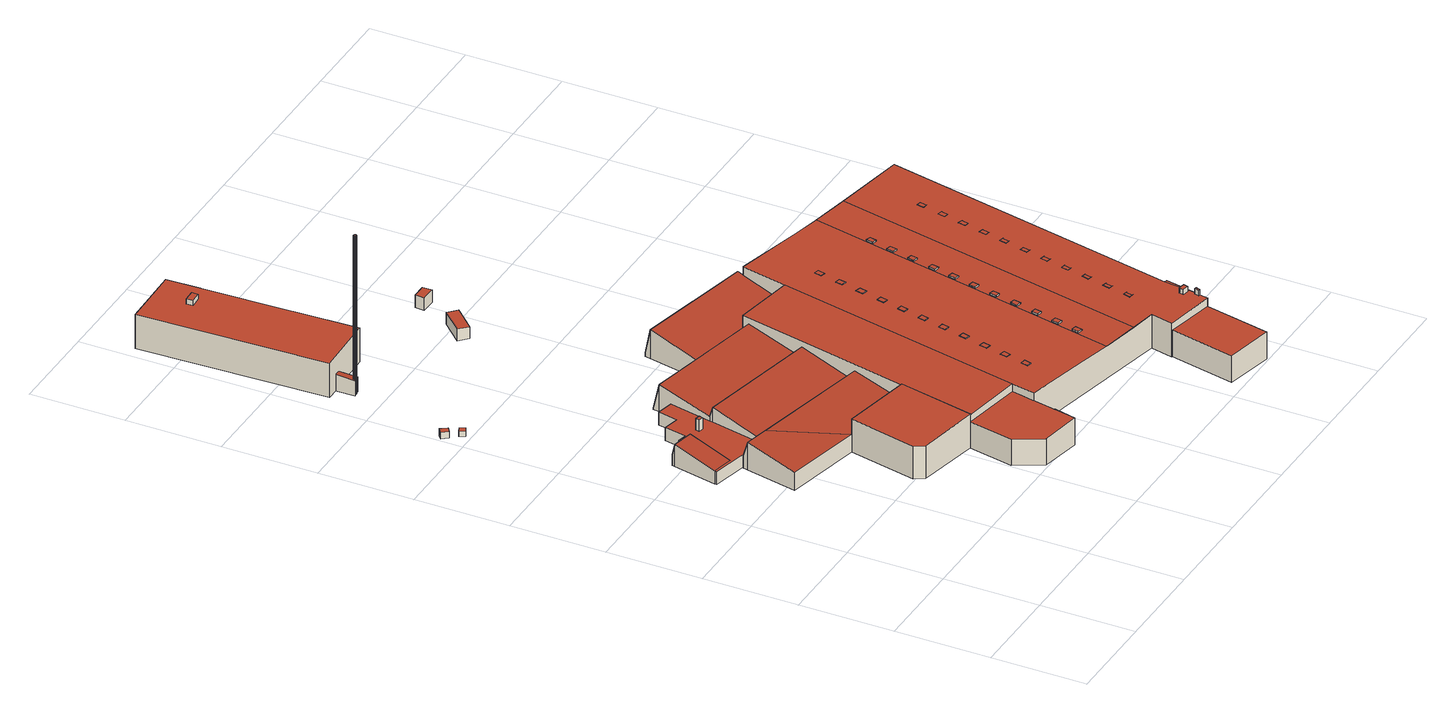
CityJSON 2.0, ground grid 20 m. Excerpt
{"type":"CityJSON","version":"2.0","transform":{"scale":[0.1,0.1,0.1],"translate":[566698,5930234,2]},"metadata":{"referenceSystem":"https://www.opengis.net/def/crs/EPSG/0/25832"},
"CityObjects":{
"building1":{"type":"Building","attributes":{"Grundfläche 2D":"1.996072","Grundhöhe NN":"2.515"},"geometry":[{"type":"Solid","lod":"3","boundaries":[[[[0,1,2,3]],[[4,5,3,2]],[[5,6,0,3]],[[6,7,1,0]],[[7,4,2,1]],[[7,6,5,4]]]],"semantics":{"surfaces":[{"type":"RoofSurface"},{"type":"WallSurface"},{"type":"GroundSurface"}],"values":[[0,1,1,1,1,2]]}}]},
"building2":{"type":"Building","attributes":{"Grundfläche 2D":"1.258728","Grundhöhe NN":"2.624"},"geometry":[{"type":"Solid","lod":"3","boundaries":[[[[8,9,10,11]],[[12,13,11,10]],[[13,14,8,11]],[[14,15,9,8]],[[15,12,10,9]],[[15,14,13,12]]]],"semantics":{"surfaces":[{"type":"RoofSurface"},{"type":"WallSurface"},{"type":"GroundSurface"}],"values":[[0,1,1,1,1,2]]}}]},
"building3":{"type":"Building","attributes":{"Grundfläche 2D":"2697.671457","Grundhöhe NN":"2.201"},"children":["building3-1","building3-2"],"geometry":[{"type":"MultiSurface","lod":"3","boundaries":[[[16,17,18,19,20,21]],[[22,23,24,25,26,27,28,29,30,31,32,33,34,35,36,37,38,39]],[[40,41,42,43]],[[44,41,40,45]],[[46,47,48,49,50]],[[50,49,51]],[[52,50,51,53]],[[27,54,55,28]],[[56,57,58,59,60]],[[61,62,63,64,65,20,19,66]],[[67,68,69,70,71,72,73]],[[74,70,69]],[[75,55,54,76,77,23,78]],[[32,31,45,40,79,80]],[[81,82,83,84,85,86]],[[48,87,88,49]],[[89,80,90,91]],[[80,43,90]],[[40,43,80]],[[46,89,91,47]],[[79,40,80]],[[51,49,88]],[[43,92,90]],[[43,42,93,92]],[[44,45,94,95]],[[96,41,44,95]],[[34,46,50,97,98,35]],[[52,53,99,100]],[[50,52,100,97]],[[21,20,101,102]],[[18,17,16,21,102,103]],[[19,18,103,104]],[[28,55,105,106]],[[26,54,27]],[[29,28,106,107]],[[30,29,107,108]],[[31,30,108,109]],[[36,35,98,110]],[[37,36,110,111]],[[38,37,111,112]],[[39,38,112,113]],[[22,39,113,114]],[[78,23,22,114,115]],[[56,60,71,116,117,63]],[[56,63,62,57]],[[87,48,47,91,90,118,92,93,42,58,57,62,61]],[[59,72,71,60]],[[66,88,87,61]],[[64,63,117,119]],[[65,64,119,120]],[[20,65,120,101]],[[51,88,66,19,104,99,53]],[[67,73,121,122]],[[68,67,122,123]],[[69,68,123,124]],[[74,69,124,125]],[[70,74,125,126]],[[71,70,126,116]],[[54,26,25,76]],[[76,25,24,77]],[[24,23,77]],[[75,78,115,127]],[[55,75,127,105]],[[45,31,109,94]],[[85,58,42,41,86]],[[86,41,96,128,81]],[[82,81,128,129]],[[72,59,84,83,82,129,121,73]],[[59,58,85,84]],[[80,89,33,32]],[[46,34,33,89]],[[101,120,119,117,116,126,125,124,123,122,121,129,128,96,95,94,109,108,107,106,105,127,115,114,113,112,111,110,98,97,100,99,104,103,102]]],"semantics":{"surfaces":[{"type":"RoofSurface"},{"type":"WallSurface"},{"type":"GroundSurface"}],"values":[0,0,0,0,0,0,0,0,0,0,0,0,0,0,0,0,0,0,0,0,1,1,1,1,1,1,1,1,1,1,1,1,1,1,1,1,1,1,1,1,1,1,1,1,1,1,1,1,1,1,1,1,1,1,1,1,1,1,1,1,1,1,1,1,1,1,1,1,1,1,1,2]}}]},
"building3-1":{"type":"BuildingInstallation","parents":["building3"],"geometry":[{"type":"MultiSurface","lod":"3","boundaries":[[[130,131,132,133,134]],[[134,133,132,17,135]],[[131,130,16]],[[16,17,132,131]]],"semantics":{"surfaces":[{"type":"RoofSurface"},{"type":"WallSurface"}],"values":[0,1,1,1]}}]},
"building3-2":{"type":"BuildingInstallation","parents":["building3"],"geometry":[{"type":"MultiSurface","lod":"3","boundaries":[[[136,137,138,139]],[[140,141,139,138]],[[136,139,141,142]],[[142,143,137,136]],[[138,137,143,140]]],"semantics":{"surfaces":[{"type":"RoofSurface"},{"type":"WallSurface"}],"values":[0,1,1,1,1]}}]},
"building4":{"type":"Building","attributes":{"Grundfläche 2D":"547.376929","Grundhöhe NN":"2.604"},"children":["building4-1","building4-2","building4-3"],"geometry":[{"type":"Solid","lod":"3","boundaries":[[[[144,145,146,147,148,149,150,151]],[[152,153,154,155,156,157,158]],[[159,154,153,160,161,162]],[[163,164,165,166,167]],[[161,168,169,144,151,170,171,162]],[[172,165,164,163,173,174,149,148,147,146,145,144,169,175,176]],[[150,149,174,177]],[[151,150,177,170]],[[166,165,172,178]],[[167,166,178,179]],[[163,167,179,173]],[[155,154,180,181]],[[156,155,181,182]],[[157,156,182,183]],[[158,157,183,184]],[[152,158,184,185]],[[153,152,185,186]],[[160,153,186,187]],[[161,160,187,168]],[[159,162,171,188]],[[154,159,188,180]],[[185,184,183,182,181,180,188,171,170,177,174,173,179,178,172,176,175,169,168,187,186]]]],"semantics":{"surfaces":[{"type":"RoofSurface"},{"type":"WallSurface"},{"type":"GroundSurface"}],"values":[[0,0,0,0,1,1,1,1,1,1,1,1,1,1,1,1,1,1,1,1,1,2]]}}]},
"building4-1":{"type":"BuildingInstallation","parents":["building4"],"geometry":[{"type":"MultiSurface","lod":"3","boundaries":[[[189,190,191,192]],[[193,194,192,191]],[[189,192,194,195]],[[190,189,195,196]],[[196,193,191,190]]],"semantics":{"surfaces":[{"type":"RoofSurface"},{"type":"WallSurface"}],"values":[0,1,1,1,1]}}]},
"building4-2":{"type":"BuildingInstallation","parents":["building4"],"geometry":[{"type":"MultiSurface","lod":"3","boundaries":[[[197,198,199,200,201,202,203,204,205,206,207,208,209,210,211,212,213,214,215,216,217,218,219]],[[220,221,197,219]],[[221,222,198,197]],[[222,223,199,198]],[[223,224,200,199]],[[224,225,201,200]],[[225,226,202,201]],[[226,227,203,202]],[[227,228,203]],[[228,229,204,203]],[[229,230,205,204]],[[230,154,206,205]],[[154,155,207,206]],[[155,156,208,207]],[[156,157,209,208]],[[157,158,210,209]],[[158,152,211,210]],[[152,153,212,211]],[[153,231,213,212]],[[231,232,214,213]],[[232,233,215,214]],[[233,234,216,215]],[[234,235,217,216]],[[218,217,235,236]],[[236,220,219,218]]],"semantics":{"surfaces":[{"type":"RoofSurface"},{"type":"WallSurface"}],"values":[0,1,1,1,1,1,1,1,1,1,1,1,1,1,1,1,1,1,1,1,1,1,1,1,1]}}]},
"building4-3":{"type":"BuildingInstallation","parents":["building4"],"geometry":[{"type":"MultiSurface","lod":"3","boundaries":[[[237,238,239,240]],[[241,242,240,239]],[[242,243,237,240]],[[243,244,238,237]],[[244,241,239,238]],[[244,243,242,241]]],"semantics":{"surfaces":[{"type":"RoofSurface"},{"type":"WallSurface"},{"type":"OuterCeilingSurface"}],"values":[0,1,1,1,1,2]}}]},
"building5":{"type":"Building","attributes":{"Grundfläche 2D":"15.012785","Grundhöhe NN":"2.793"},"geometry":[{"type":"Solid","lod":"3","boundaries":[[[[245,246,247,248]],[[249,250,248,247]],[[250,251,245,248]],[[251,252,246,245]],[[252,249,247,246]],[[252,251,250,249]]]],"semantics":{"surfaces":[{"type":"RoofSurface"},{"type":"WallSurface"},{"type":"GroundSurface"}],"values":[[0,1,1,1,1,2]]}}]},
"building6":{"type":"Building","attributes":{"Grundfläche 2D":"6.113935","Grundhöhe NN":"2.923"},"geometry":[{"type":"Solid","lod":"3","boundaries":[[[[253,254,255,256]],[[257,258,256,255]],[[258,259,253,256]],[[259,260,254,253]],[[260,257,255,254]],[[260,259,258,257]]]],"semantics":{"surfaces":[{"type":"RoofSurface"},{"type":"WallSurface"},{"type":"GroundSurface"}],"values":[[0,1,1,1,1,2]]}}]},
"building7":{"type":"Building","attributes":{"Grundfläche 2D":"3307.548089","Grundhöhe NN":"2.217"},"children":["building7-1","building7-2","building7-3","building7-4","building7-5","building7-6","building7-7","building7-8","building7-9","building7-10","building7-11","building7-12","building7-13","building7-14","building7-15","building7-16","building7-17","building7-18","building7-19","building7-20","building7-21","building7-22","building7-23","building7-24","building7-25","building7-26","building7-27","building7-28","building7-29","building7-30","building7-31","building7-32","building7-33","building7-34","building7-35"],"geometry":[{"type":"Solid","lod":"3","boundaries":[[[[261,262,263,264,265,60,266,267,268]],[[262,261,269,270]],[[271,272,273,270,269,274,275,276,277,278]],[[279,272,271]],[[261,274,269]],[[280,281,282,283]],[[266,60,265,119,284]],[[261,268,267,266,284,285,274]],[[275,274,285,286]],[[281,277,276,275,286,287,282]],[[271,278,277,281,288,289,279]],[[272,279,289,290]],[[273,272,290,291]],[[119,265,264,263,262,270,273,291,120]],[[281,280,292,288]],[[283,282,287,293]],[[280,283,293,292]],[[284,119,120,291,290,289,288,292,293,287,286,285]]]],"semantics":{"surfaces":[{"type":"RoofSurface"},{"type":"WallSurface"},{"type":"GroundSurface"}],"values":[[0,0,0,0,0,0,1,1,1,1,1,1,1,1,1,1,1,2]]}}]},
"building7-1":{"type":"BuildingInstallation","parents":["building7"],"geometry":[{"type":"MultiSurface","lod":"3","boundaries":[[[294,295,296,297]],[[297,296,298]],[[294,297,298,299]],[[294,299,295]]],"semantics":{"surfaces":[{"type":"RoofSurface"},{"type":"WallSurface"}],"values":[0,1,1,1]}}]},
"building7-2":{"type":"BuildingInstallation","parents":["building7"],"geometry":[{"type":"MultiSurface","lod":"3","boundaries":[[[300,301,302,303]],[[304,305,303,302]],[[300,303,305,306]],[[301,300,306,307]],[[307,304,302,301]]],"semantics":{"surfaces":[{"type":"RoofSurface"},{"type":"WallSurface"}],"values":[0,1,1,1,1]}}]},
"building7-3":{"type":"BuildingInstallation","parents":["building7"],"geometry":[{"type":"MultiSurface","lod":"3","boundaries":[[[308,309,310,311]],[[311,310,312,313]],[[308,311,313,314]],[[309,308,314,315]],[[310,309,315,312]]],"semantics":{"surfaces":[{"type":"RoofSurface"},{"type":"WallSurface"}],"values":[0,1,1,1,1]}}]},
"building7-4":{"type":"BuildingInstallation","parents":["building7"],"geometry":[{"type":"MultiSurface","lod":"3","boundaries":[[[316,317,318,319]],[[319,318,320,321]],[[316,319,321,322]],[[317,316,322,323]],[[318,317,323,320]]],"semantics":{"surfaces":[{"type":"RoofSurface"},{"type":"WallSurface"}],"values":[0,1,1,1,1]}}]},
"building7-5":{"type":"BuildingInstallation","parents":["building7"],"geometry":[{"type":"MultiSurface","lod":"3","boundaries":[[[324,325,326,327]],[[327,326,328]],[[324,327,328,329]],[[324,329,325]]],"semantics":{"surfaces":[{"type":"RoofSurface"},{"type":"WallSurface"}],"values":[0,1,1,1]}}]},
"building7-6":{"type":"BuildingInstallation","parents":["building7"],"geometry":[{"type":"MultiSurface","lod":"3","boundaries":[[[330,331,332,333]],[[330,334,331]],[[333,332,335]],[[330,333,335,334]]],"semantics":{"surfaces":[{"type":"RoofSurface"},{"type":"WallSurface"}],"values":[0,1,1,1]}}]},
"building7-7":{"type":"BuildingInstallation","parents":["building7"],"geometry":[{"type":"MultiSurface","lod":"3","boundaries":[[[336,337,338,339]],[[339,338,340]],[[336,339,340,341]],[[336,341,337]]],"semantics":{"surfaces":[{"type":"RoofSurface"},{"type":"WallSurface"}],"values":[0,1,1,1]}}]},
"building7-8":{"type":"BuildingInstallation","parents":["building7"],"geometry":[{"type":"MultiSurface","lod":"3","boundaries":[[[342,343,344,345]],[[345,344,346]],[[342,345,346,347]],[[342,347,343]]],"semantics":{"surfaces":[{"type":"RoofSurface"},{"type":"WallSurface"}],"values":[0,1,1,1]}}]},
"building7-9":{"type":"BuildingInstallation","parents":["building7"],"geometry":[{"type":"MultiSurface","lod":"3","boundaries":[[[348,349,350,351]],[[351,350,352]],[[348,351,352,353]],[[348,353,349]]],"semantics":{"surfaces":[{"type":"RoofSurface"},{"type":"WallSurface"}],"values":[0,1,1,1]}}]},
"building7-10":{"type":"BuildingInstallation","parents":["building7"],"geometry":[{"type":"MultiSurface","lod":"3","boundaries":[[[354,355,356,357]],[[357,356,358,359]],[[354,357,359,360]],[[355,354,360,361]],[[356,355,361,358]]],"semantics":{"surfaces":[{"type":"RoofSurface"},{"type":"WallSurface"}],"values":[0,1,1,1,1]}}]},
"building7-11":{"type":"BuildingInstallation","parents":["building7"],"geometry":[{"type":"MultiSurface","lod":"3","boundaries":[[[362,363,364,365]],[[365,364,366,367]],[[362,365,367,368]],[[363,362,368,369]],[[364,363,369,366]]],"semantics":{"surfaces":[{"type":"RoofSurface"},{"type":"WallSurface"}],"values":[0,1,1,1,1]}}]},
"building7-12":{"type":"BuildingInstallation","parents":["building7"],"geometry":[{"type":"MultiSurface","lod":"3","boundaries":[[[370,371,372,373]],[[373,372,374,375]],[[370,373,375,376]],[[371,370,376,377]],[[372,371,377,374]]],"semantics":{"surfaces":[{"type":"RoofSurface"},{"type":"WallSurface"}],"values":[0,1,1,1,1]}}]},
"building7-13":{"type":"BuildingInstallation","parents":["building7"],"geometry":[{"type":"MultiSurface","lod":"3","boundaries":[[[378,379,380,381]],[[381,380,382,383]],[[378,381,383,384]],[[379,378,384,385]],[[380,379,385,382]]],"semantics":{"surfaces":[{"type":"RoofSurface"},{"type":"WallSurface"}],"values":[0,1,1,1,1]}}]},
"building7-14":{"type":"BuildingInstallation","parents":["building7"],"geometry":[{"type":"MultiSurface","lod":"3","boundaries":[[[386,387,388,389]],[[389,388,390,391]],[[391,392,386,389]],[[392,393,387,386]],[[388,387,393,390]]],"semantics":{"surfaces":[{"type":"RoofSurface"},{"type":"WallSurface"}],"values":[0,1,1,1,1]}}]},
"building7-15":{"type":"BuildingInstallation","parents":["building7"],"geometry":[{"type":"MultiSurface","lod":"3","boundaries":[[[394,395,396,397]],[[397,396,398]],[[398,399,394,397]],[[394,399,395]]],"semantics":{"surfaces":[{"type":"RoofSurface"},{"type":"WallSurface"}],"values":[0,1,1,1]}}]},
"building7-16":{"type":"BuildingInstallation","parents":["building7"],"geometry":[{"type":"MultiSurface","lod":"3","boundaries":[[[400,401,402,403]],[[403,402,404,405]],[[400,403,405,406]],[[401,400,406,407]],[[402,401,407,404]]],"semantics":{"surfaces":[{"type":"RoofSurface"},{"type":"WallSurface"}],"values":[0,1,1,1,1]}}]},
"building7-17":{"type":"BuildingInstallation","parents":["building7"],"geometry":[{"type":"MultiSurface","lod":"3","boundaries":[[[408,409,410,411,412]],[[410,409,413,278]],[[411,410,278,271]],[[412,411,271,414]],[[413,409,408,412,414,415]]],"semantics":{"surfaces":[{"type":"RoofSurface"},{"type":"WallSurface"}],"values":[0,1,1,1,1]}}]},
"building7-18":{"type":"BuildingInstallation","parents":["building7"],"geometry":[{"type":"MultiSurface","lod":"3","boundaries":[[[416,417,418,419]],[[419,418,420]],[[416,419,420,421]],[[416,421,417]]],"semantics":{"surfaces":[{"type":"RoofSurface"},{"type":"WallSurface"}],"values":[0,1,1,1]}}]},
"building7-19":{"type":"BuildingInstallation","parents":["building7"],"geometry":[{"type":"MultiSurface","lod":"3","boundaries":[[[422,423,424,425]],[[425,424,426,427]],[[422,425,427,428]],[[423,422,428,429]],[[424,423,429,426]]],"semantics":{"surfaces":[{"type":"RoofSurface"},{"type":"WallSurface"}],"values":[0,1,1,1,1]}}]},
"building7-20":{"type":"BuildingInstallation","parents":["building7"],"geometry":[{"type":"MultiSurface","lod":"3","boundaries":[[[430,431,432,433]],[[430,433,434,435]],[[433,432,436,434]],[[431,430,435,437]],[[432,431,437,436]]],"semantics":{"surfaces":[{"type":"RoofSurface"},{"type":"WallSurface"}],"values":[0,1,1,1,1]}}]},
"building7-21":{"type":"BuildingInstallation","parents":["building7"],"geometry":[{"type":"MultiSurface","lod":"3","boundaries":[[[438,439,440,441]],[[441,440,442,443]],[[438,441,443,444]],[[439,438,444,445]],[[440,439,445,442]]],"semantics":{"surfaces":[{"type":"RoofSurface"},{"type":"WallSurface"}],"values":[0,1,1,1,1]}}]},
"building7-22":{"type":"BuildingInstallation","parents":["building7"],"geometry":[{"type":"MultiSurface","lod":"3","boundaries":[[[446,447,448,449]],[[449,448,450,451]],[[446,449,451,452]],[[447,446,452,453]],[[448,447,453,450]]],"semantics":{"surfaces":[{"type":"RoofSurface"},{"type":"WallSurface"}],"values":[0,1,1,1,1]}}]},
"building7-23":{"type":"BuildingInstallation","parents":["building7"],"geometry":[{"type":"MultiSurface","lod":"3","boundaries":[[[454,455,456,457]],[[457,456,458,459]],[[454,457,459,460]],[[455,454,460,461]],[[456,455,461,458]]],"semantics":{"surfaces":[{"type":"RoofSurface"},{"type":"WallSurface"}],"values":[0,1,1,1,1]}}]},
"building7-24":{"type":"BuildingInstallation","parents":["building7"],"geometry":[{"type":"MultiSurface","lod":"3","boundaries":[[[462,463,464,465]],[[465,464,466,467]],[[462,465,467,468]],[[463,462,468,469]],[[464,463,469,466]]],"semantics":{"surfaces":[{"type":"RoofSurface"},{"type":"WallSurface"}],"values":[0,1,1,1,1]}}]},
"building7-25":{"type":"BuildingInstallation","parents":["building7"],"geometry":[{"type":"MultiSurface","lod":"3","boundaries":[[[470,471,472,473]],[[473,472,474]],[[470,473,474,475]],[[470,475,471]]],"semantics":{"surfaces":[{"type":"RoofSurface"},{"type":"WallSurface"}],"values":[0,1,1,1]}}]},
"building7-26":{"type":"BuildingInstallation","parents":["building7"],"geometry":[{"type":"MultiSurface","lod":"3","boundaries":[[[476,477,478,479]],[[479,478,480,481]],[[476,479,481,482]],[[477,476,482,483]],[[478,477,483,480]]],"semantics":{"surfaces":[{"type":"RoofSurface"},{"type":"WallSurface"}],"values":[0,1,1,1,1]}}]},
"building7-27":{"type":"BuildingInstallation","parents":["building7"],"geometry":[{"type":"MultiSurface","lod":"3","boundaries":[[[484,485,486,487]],[[487,486,488,489]],[[484,487,489,490]],[[485,484,490,491]],[[486,485,491,488]]],"semantics":{"surfaces":[{"type":"RoofSurface"},{"type":"WallSurface"}],"values":[0,1,1,1,1]}}]},
"building7-28":{"type":"BuildingInstallation","parents":["building7"],"geometry":[{"type":"MultiSurface","lod":"3","boundaries":[[[492,493,494,495]],[[495,494,496,497]],[[492,495,497,498]],[[493,492,498,499]],[[494,493,499,496]]],"semantics":{"surfaces":[{"type":"RoofSurface"},{"type":"WallSurface"}],"values":[0,1,1,1,1]}}]},
"building7-29":{"type":"BuildingInstallation","parents":["building7"],"geometry":[{"type":"MultiSurface","lod":"3","boundaries":[[[500,501,502,503]],[[503,502,504,505]],[[500,503,505,506]],[[501,500,506,507]],[[502,501,507,504]]],"semantics":{"surfaces":[{"type":"RoofSurface"},{"type":"WallSurface"}],"values":[0,1,1,1,1]}}]},
"building7-30":{"type":"BuildingInstallation","parents":["building7"],"geometry":[{"type":"MultiSurface","lod":"3","boundaries":[[[508,509,510,511]],[[511,510,512,513]],[[508,511,513,514]],[[509,508,514,515]],[[510,509,515,512]]],"semantics":{"surfaces":[{"type":"RoofSurface"},{"type":"WallSurface"}],"values":[0,1,1,1,1]}}]},
"building7-31":{"type":"BuildingInstallation","parents":["building7"],"geometry":[{"type":"MultiSurface","lod":"3","boundaries":[[[516,517,518,519]],[[516,519,520,521]],[[519,518,520]],[[516,521,517]]],"semantics":{"surfaces":[{"type":"RoofSurface"},{"type":"WallSurface"}],"values":[0,1,1,1]}}]},
"building7-32":{"type":"BuildingInstallation","parents":["building7"],"geometry":[{"type":"MultiSurface","lod":"3","boundaries":[[[522,523,524,525]],[[525,524,526,527]],[[522,525,527,528]],[[523,522,528,529]],[[524,523,529,526]]],"semantics":{"surfaces":[{"type":"RoofSurface"},{"type":"WallSurface"}],"values":[0,1,1,1,1]}}]},
"building7-33":{"type":"BuildingInstallation","parents":["building7"],"geometry":[{"type":"MultiSurface","lod":"3","boundaries":[[[530,531,532,533]],[[533,532,534,535]],[[530,533,535,536]],[[531,530,536,537]],[[532,531,537,534]]],"semantics":{"surfaces":[{"type":"RoofSurface"},{"type":"WallSurface"}],"values":[0,1,1,1,1]}}]},
"building7-34":{"type":"BuildingInstallation","parents":["building7"],"geometry":[{"type":"MultiSurface","lod":"3","boundaries":[[[538,539,540,541]],[[538,542,539]],[[541,540,543]],[[538,541,543,542]]],"semantics":{"surfaces":[{"type":"RoofSurface"},{"type":"WallSurface"}],"values":[0,1,1,1]}}]},
"building7-35":{"type":"BuildingInstallation","parents":["building7"],"geometry":[{"type":"MultiSurface","lod":"3","boundaries":[[[544,545,546,547]],[[547,546,548,549]],[[544,547,549,550]],[[545,544,550,551]],[[546,545,551,548]]],"semantics":{"surfaces":[{"type":"RoofSurface"},{"type":"WallSurface"}],"values":[0,1,1,1,1]}}]}
},
"vertices":[
[24,1241,20],[14,1255,20],[4,1247,20],[14,1234,20],[4,1247,5],[14,1234,5],[24,1241,5],[14,1255,5],
[34,1224,19],[25,1220,19],[31,1208,19],[40,1213,19],[31,1208,6],[40,1213,6],[34,1224,6],[25,1220,6],
[511,1022,9],[460,1032,9],[432,1038,9],[430,1026,66],[685,973,63],[687,985,9],[165,833,30],[161,816,30],[161,814,30],[166,813,30],[166,810,30],[146,716,30],[101,726,30],[100,721,30],[174,705,30],[173,703,30],[225,692,30],[249,805,30],[250,812,30],[269,902,30],[234,910,30],[225,868,30],[192,875,30],[183,829,30],[223,682,62],[313,548,41],[460,518,41],[483,628,60],[148,583,41],[171,693,63],[250,812,40],[510,758,40],[535,875,62],[404,902,62],[275,929,62],[405,910,32],[277,943,5],[407,916,5],[166,810,50],[121,819,50],[661,863,79],[538,889,74],[460,518,74],[426,358,74],[549,333,79],[536,882,40],[538,889,41],[661,863,40],[681,960,60],[682,960,60],[405,910,41],[405,263,59],[436,206,59],[521,189,62],[530,235,62],[549,333,62],[426,358,59],[425,358,59],[531,235,62],[122,825,26],[166,813,37],[161,814,37],[161,817,26],[224,689,41],[224,689,39],[282,404,74],[294,385,74],[425,358,76],[426,358,76],[460,518,76],[313,548,75],[536,882,37],[405,910,37],[249,805,62],[484,634,39],[509,751,62],[483,628,2],[460,518,2],[171,693,2],[148,583,2],[313,548,2],[275,929,2],[269,902,2],[407,916,2],[277,943,2],[685,973,2],[687,985,2],[432,1038,2],[430,1026,2],[121,819,2],[101,726,2],[100,721,2],[174,705,2],[173,703,2],[234,910,2],[225,868,2],[192,875,2],[183,829,2],[165,833,2],[161,817,2],[549,333,2],[661,863,2],[484,634,2],[681,960,2],[682,960,2],[425,358,2],[405,263,2],[436,206,2],[521,189,2],[531,235,2],[530,235,2],[122,825,2],[282,404,2],[294,385,2],
[509,1012,51],[511,1022,51],[460,1032,51],[459,1024,51],[459,1023,51],[459,1024,45],
[221,819,55],[211,821,55],[209,813,55],[219,811,55],[209,813,30],[219,811,30],[221,819,30],[211,821,30],
[170,1499,81],[165,1635,81],[165,1636,81],[159,1823,81],[159,1825,81],[156,1896,81],[23,1892,81],[37,1494,81],[71,1455,39],[71,1456,39],[67,1456,39],[67,1455,39],[68,1455,39],[69,1455,39],[70,1455,39],[63,1455,39],[77,1456,39],[75,1496,42],[62,1495,42],[159,1825,44],[159,1823,44],[160,1785,44],[192,1786,44],[191,1826,44],[75,1496,6],[170,1499,6],[37,1494,6],[62,1495,6],[160,1785,6],[159,1825,6],[156,1896,6],[165,1635,6],[165,1636,6],[23,1892,6],[192,1786,6],[191,1826,6],[67,1456,6],[67,1455,6],[68,1455,6],[69,1455,6],[70,1455,6],[71,1455,6],[71,1456,6],[77,1456,6],[63,1455,6],
[123,1825,92],[98,1824,92],[99,1810,92],[123,1811,92],[99,1810,81],[123,1811,81],[123,1825,81],[98,1824,81],
[69,1461,356],[68,1461,356],[67,1461,356],[67,1460,356],[66,1460,356],[66,1459,356],[66,1458,356],[66,1457,356],[66,1456,356],[67,1456,356],[67,1455,356],[68,1455,356],[69,1455,356],[70,1455,356],[71,1455,356],[71,1456,356],[71,1457,356],[72,1457,356],[72,1458,356],[72,1459,356],[71,1459,356],[71,1460,356],[70,1461,356],[70,1461,40],[69,1461,40],[68,1461,40],[67,1461,40],[67,1460,40],[66,1460,40],[66,1459,40],[66,1458,40],[66,1458,39],[66,1457,39],[66,1456,39],[71,1457,39],[72,1457,39],[72,1458,39],[72,1459,40],[71,1459,40],[71,1460,40],
[186,1571,47],[184,1635,47],[165,1635,47],[167,1571,47],[165,1635,45],[167,1571,45],[186,1571,45],[184,1635,45],
[355,1413,34],[313,1369,34],[331,1352,34],[373,1396,34],[331,1352,8],[373,1396,8],[355,1413,8],[313,1369,8],
[408,1489,37],[378,1489,37],[377,1470,37],[408,1469,37],[377,1470,9],[408,1469,9],[408,1489,9],[378,1489,9],
[750,239,73],[893,915,73],[827,929,74],[682,960,79],[681,960,79],[539,284,79],[540,283,79],[685,253,74],[830,222,74],[973,899,74],[980,169,79],[988,238,79],[1120,868,79],[881,211,76],[871,164,76],[872,164,76],[974,142,79],[978,160,79],[994,237,79],[945,4,61],[974,142,61],[872,164,61],[843,25,61],[539,284,2],[881,211,2],[871,164,2],[872,164,2],[974,142,2],[994,237,2],[988,238,2],[1120,868,2],[945,4,2],[843,25,2],
[1006,705,77],[1015,703,77],[1019,718,77],[1009,720,77],[1009,720,76],[1006,705,76],
[671,577,78],[681,575,78],[685,590,78],[674,592,78],[685,590,76],[674,592,77],[671,577,77],[681,575,76],
[831,608,76],[828,593,76],[838,591,76],[841,606,76],[838,591,73],[841,606,73],[831,608,73],[828,593,73],
[811,513,76],[808,498,76],[818,496,76],[821,510,76],[818,496,73],[821,510,73],[811,513,73],[808,498,73],
[986,609,77],[995,607,77],[998,622,77],[989,624,77],[989,624,76],[986,609,76],
[915,274,77],[925,272,77],[928,287,77],[919,289,77],[915,274,76],[919,289,76],
[935,370,77],[945,368,77],[948,383,77],[939,385,77],[939,385,76],[935,370,76],
[1016,754,77],[1026,752,77],[1029,767,77],[1019,769,77],[1019,769,76],[1016,754,76],
[956,466,77],[965,464,77],[968,479,77],[959,481,77],[959,481,76],[956,466,76],
[841,655,76],[837,640,76],[848,638,76],[851,653,76],[848,638,73],[851,653,73],[841,655,73],[837,640,73],
[821,560,76],[818,546,76],[828,544,76],[831,558,76],[828,544,73],[831,558,73],[821,560,73],[818,546,73],
[861,752,76],[858,737,76],[868,735,76],[871,750,76],[868,735,73],[871,750,73],[861,752,73],[858,737,73],
[721,818,78],[731,815,78],[734,831,78],[724,833,78],[734,831,76],[724,833,77],[721,818,77],[731,815,76],
[660,529,78],[671,527,78],[674,542,78],[663,544,78],[674,542,76],[663,544,77],[660,529,77],[671,527,76],
[976,562,77],[985,560,77],[989,575,77],[979,577,77],[979,577,76],[976,562,76],
[711,769,78],[721,767,78],[724,782,78],[714,784,78],[724,782,76],[714,784,77],[711,769,77],[721,767,76],
[976,169,91],[974,160,91],[978,160,91],[980,169,91],[976,170,91],[974,160,79],[976,170,79],[976,169,79],
[996,657,77],[1005,655,77],[1009,670,77],[999,673,77],[999,673,76],[996,657,76],
[780,368,76],[777,353,76],[788,351,76],[791,366,76],[788,351,73],[791,366,73],[780,368,73],[777,353,73],
[619,337,78],[629,335,78],[633,350,78],[622,352,78],[622,352,77],[619,337,77],[633,350,76],[629,335,76],
[639,432,78],[649,430,78],[652,445,78],[642,448,78],[652,445,76],[642,448,77],[639,432,77],[649,430,76],
[851,703,76],[848,689,76],[858,687,76],[861,701,76],[858,687,73],[861,701,73],[851,703,73],[848,689,73],
[965,188,90],[978,185,90],[980,195,90],[967,197,90],[980,195,79],[967,197,78],[965,188,78],[978,185,79],
[801,464,76],[797,449,76],[808,447,76],[811,462,76],[808,447,73],[811,462,73],[801,464,73],[797,449,73],
[925,322,77],[935,320,77],[938,335,77],[929,337,77],[929,337,76],[925,322,76],
[681,625,78],[691,623,78],[695,638,78],[684,640,78],[695,638,76],[684,640,77],[681,625,77],[691,623,76],
[650,481,78],[660,479,78],[664,494,78],[653,496,78],[664,494,76],[653,496,77],[650,481,77],[660,479,76],
[871,800,76],[868,785,76],[878,783,76],[881,797,76],[878,783,73],[881,797,73],[871,800,73],[868,785,73],
[629,385,78],[639,383,78],[643,398,78],[632,400,78],[643,398,76],[632,400,77],[629,385,77],[639,383,76],
[691,673,78],[702,671,78],[705,686,78],[694,688,78],[705,686,76],[694,688,77],[691,673,77],[702,671,76],
[966,514,77],[975,511,77],[978,527,77],[969,529,77],[969,529,76],[966,514,76],
[790,415,76],[787,401,76],[798,399,76],[801,413,76],[798,399,73],[801,413,73],[790,415,73],[787,401,73],
[771,321,76],[768,307,76],[778,304,76],[781,319,76],[778,304,73],[781,319,73],[771,321,73],[768,307,73],
[946,418,77],[955,416,77],[958,431,77],[949,433,77],[946,418,76],[949,433,76],
[701,721,78],[712,719,78],[715,734,78],[704,737,78],[715,734,76],[704,737,77],[701,721,77],[712,719,76]
]}
